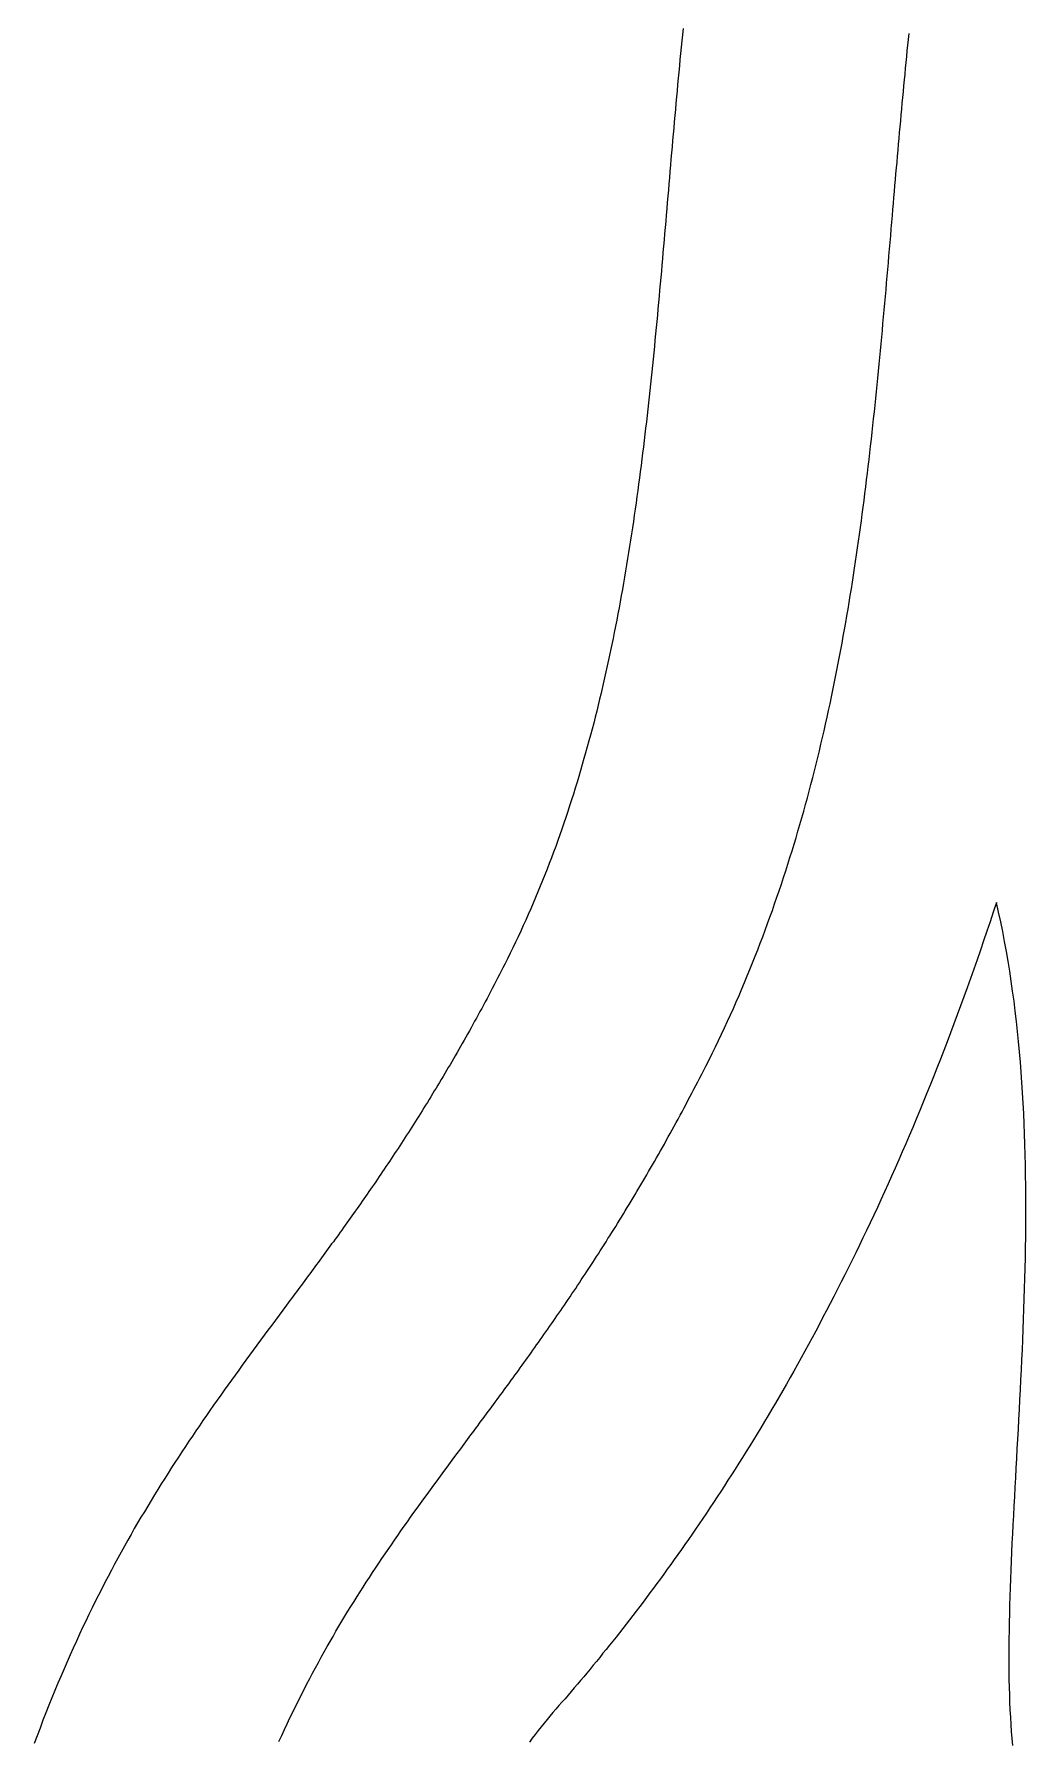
# Model space of a CAD drawing. Extents: x 5 to 105, y 2 to 136.
# Drawn here: x 17.17 to 22.96, y 109.09 to 119.05 of the extents above; entities that cross this region are included whole.
import ezdxf

# ---------------------------------------------------------------- set-up
doc = ezdxf.new("R2010")
doc.units = 0
doc.layers.get('0').update_dxf_attribs({"linetype": 'CONTINUOUS'})

msp = doc.modelspace()

# ---------------------------------------------------------------- linework, layer by layer
at = {"color": 7}
for points in [[(20.9551, 119.081, 0), (20.9515, 119.045, 0), (20.9479, 119.009, 0), (20.9443, 118.972, 0), (20.9407, 118.936, 0), (20.9372, 118.9, 0), (20.9337, 118.863, 0), (20.9303, 118.827, 0), (20.9269, 118.791, 0), (20.9235, 118.754, 0), (20.9202, 118.718, 0), (20.9169, 118.682, 0), (20.9136, 118.645, 0), (20.9103, 118.609, 0), (20.9071, 118.573, 0), (20.9038, 118.536, 0), (20.9007, 118.5, 0), (20.8975, 118.464, 0), (20.8943, 118.427, 0), (20.8912, 118.391, 0), (20.888, 118.355, 0), (20.8849, 118.319, 0), (20.8818, 118.283, 0), (20.8787, 118.246, 0), (20.8756, 118.21, 0), (20.8725, 118.174, 0), (20.8694, 118.138, 0), (20.8664, 118.102, 0)], [(22.1774, 117.99, 0), (22.1803, 118.025, 0), (22.1833, 118.06, 0), (22.1863, 118.095, 0), (22.1892, 118.129, 0), (22.1922, 118.164, 0), (22.1952, 118.199, 0), (22.1981, 118.233, 0), (22.2011, 118.268, 0), (22.2041, 118.302, 0), (22.2071, 118.337, 0), (22.2101, 118.371, 0), (22.2131, 118.406, 0), (22.2162, 118.44, 0), (22.2192, 118.474, 0), (22.2223, 118.508, 0), (22.2254, 118.543, 0), (22.2285, 118.577, 0), (22.2316, 118.611, 0), (22.2347, 118.645, 0), (22.2379, 118.679, 0), (22.2411, 118.713, 0), (22.2443, 118.747, 0), (22.2475, 118.781, 0), (22.2508, 118.815, 0), (22.2541, 118.849, 0), (22.2574, 118.883, 0), (22.2608, 118.917, 0), (22.2642, 118.951, 0), (22.2676, 118.984, 0), (22.2711, 119.018, 0), (22.2746, 119.052, 0)], [(20.8664, 118.102, 0), (20.8633, 118.065, 0), (20.8602, 118.029, 0), (20.8571, 117.992, 0), (20.8539, 117.956, 0), (20.8508, 117.92, 0), (20.8477, 117.883, 0), (20.8445, 117.847, 0), (20.8414, 117.81, 0), (20.8382, 117.774, 0), (20.835, 117.737, 0), (20.8318, 117.7, 0), (20.8286, 117.664, 0), (20.8254, 117.627, 0), (20.8221, 117.591, 0), (20.8188, 117.554, 0), (20.8155, 117.518, 0), (20.8121, 117.481, 0), (20.8088, 117.444, 0), (20.8054, 117.408, 0), (20.8019, 117.371, 0), (20.7985, 117.335, 0), (20.795, 117.298, 0), (20.7914, 117.261, 0), (20.7878, 117.225, 0), (20.7842, 117.188, 0), (20.7806, 117.152, 0), (20.7769, 117.115, 0), (20.7731, 117.078, 0), (20.7693, 117.042, 0), (20.7655, 117.005, 0), (20.7616, 116.969, 0), (20.7577, 116.932, 0), (20.7537, 116.896, 0), (20.7496, 116.859, 0), (20.7455, 116.822, 0), (20.7413, 116.786, 0), (20.7371, 116.749, 0), (20.7328, 116.713, 0), (20.7285, 116.676, 0), (20.7241, 116.64, 0), (20.7196, 116.603, 0), (20.7151, 116.567, 0), (20.7105, 116.531, 0), (20.7058, 116.494, 0), (20.701, 116.458, 0), (20.6962, 116.421, 0), (20.6913, 116.385, 0), (20.6863, 116.349, 0), (20.6813, 116.312, 0), (20.6761, 116.276, 0), (20.6709, 116.24, 0), (20.6656, 116.204, 0), (20.6602, 116.167, 0), (20.6548, 116.131, 0), (20.6492, 116.095, 0), (20.6436, 116.059, 0), (20.6378, 116.023, 0), (20.632, 115.987, 0), (20.6261, 115.951, 0), (20.62, 115.915, 0), (20.6139, 115.879, 0), (20.6077, 115.843, 0), (20.6014, 115.807, 0), (20.595, 115.771, 0), (20.5884, 115.735, 0), (20.5818, 115.699, 0), (20.5751, 115.664, 0), (20.5682, 115.628, 0), (20.5613, 115.592, 0), (20.5542, 115.556, 0), (20.547, 115.521, 0), (20.5397, 115.485, 0), (20.5323, 115.45, 0), (20.5248, 115.414, 0), (20.5171, 115.379, 0), (20.5094, 115.343, 0), (20.5015, 115.308, 0), (20.4934, 115.273, 0), (20.4853, 115.238, 0), (20.477, 115.202, 0), (20.4686, 115.167, 0), (20.4601, 115.132, 0), (20.4514, 115.097, 0), (20.4426, 115.062, 0), (20.4337, 115.027, 0), (20.4246, 114.992, 0), (20.4154, 114.957, 0), (20.4061, 114.923, 0), (20.3966, 114.888, 0), (20.3869, 114.853, 0), (20.3771, 114.819, 0), (20.3672, 114.784, 0), (20.3571, 114.75, 0), (20.3469, 114.715, 0), (20.3365, 114.681, 0), (20.326, 114.646, 0), (20.3153, 114.612, 0), (20.3045, 114.578, 0), (20.2935, 114.544, 0), (20.2823, 114.51, 0), (20.271, 114.476, 0), (20.2595, 114.442, 0), (20.2478, 114.408, 0), (20.236, 114.374, 0), (20.224, 114.341, 0), (20.2119, 114.307, 0), (20.1996, 114.273, 0), (20.1871, 114.24, 0), (20.1744, 114.207, 0), (20.1615, 114.173, 0), (20.1485, 114.14, 0), (20.1353, 114.107, 0), (20.1219, 114.074, 0), (20.1084, 114.041, 0), (20.0946, 114.008, 0), (20.0807, 113.975, 0), (20.0666, 113.942, 0), (20.0523, 113.909, 0), (20.0378, 113.877, 0), (20.0231, 113.844, 0), (20.0082, 113.812, 0), (19.9931, 113.779, 0), (19.9778, 113.747, 0), (19.9624, 113.715, 0), (19.9467, 113.683, 0), (19.9308, 113.651, 0), (19.9148, 113.619, 0)], [(21.0882, 113.024, 0), (21.107, 113.061, 0), (21.1255, 113.098, 0), (21.1438, 113.136, 0), (21.1619, 113.173, 0), (21.1797, 113.211, 0), (21.1973, 113.248, 0), (21.2147, 113.286, 0), (21.2318, 113.324, 0), (21.2488, 113.361, 0), (21.2654, 113.399, 0), (21.2819, 113.437, 0), (21.2981, 113.475, 0), (21.3142, 113.513, 0), (21.33, 113.551, 0), (21.3455, 113.589, 0), (21.3609, 113.627, 0), (21.3761, 113.665, 0), (21.391, 113.703, 0), (21.4058, 113.741, 0), (21.4203, 113.779, 0), (21.4346, 113.818, 0), (21.4487, 113.856, 0), (21.4626, 113.894, 0), (21.4764, 113.933, 0), (21.4899, 113.971, 0), (21.5032, 114.01, 0), (21.5163, 114.048, 0), (21.5293, 114.087, 0), (21.542, 114.125, 0), (21.5546, 114.164, 0), (21.567, 114.202, 0), (21.5792, 114.241, 0), (21.5912, 114.28, 0), (21.603, 114.319, 0), (21.6147, 114.357, 0), (21.6261, 114.396, 0), (21.6374, 114.435, 0), (21.6486, 114.474, 0), (21.6595, 114.513, 0), (21.6703, 114.552, 0), (21.6809, 114.591, 0), (21.6914, 114.63, 0), (21.7017, 114.669, 0), (21.7118, 114.708, 0), (21.7218, 114.747, 0), (21.7316, 114.786, 0), (21.7412, 114.825, 0), (21.7507, 114.864, 0), (21.7601, 114.904, 0), (21.7693, 114.943, 0), (21.7783, 114.982, 0), (21.7872, 115.021, 0), (21.796, 115.061, 0), (21.8046, 115.1, 0), (21.8131, 115.139, 0), (21.8214, 115.179, 0), (21.8296, 115.218, 0), (21.8377, 115.257, 0), (21.8456, 115.297, 0), (21.8534, 115.336, 0), (21.8611, 115.376, 0), (21.8687, 115.415, 0), (21.8761, 115.455, 0), (21.8834, 115.494, 0), (21.8906, 115.534, 0), (21.8976, 115.573, 0), (21.9046, 115.613, 0), (21.9114, 115.652, 0), (21.9181, 115.692, 0), (21.9247, 115.731, 0), (21.9312, 115.771, 0), (21.9376, 115.811, 0), (21.9438, 115.85, 0), (21.95, 115.89, 0), (21.9561, 115.93, 0), (21.962, 115.969, 0), (21.9679, 116.009, 0), (21.9737, 116.049, 0), (21.9794, 116.088, 0), (21.9849, 116.128, 0), (21.9904, 116.168, 0), (21.9958, 116.207, 0), (22.0011, 116.247, 0), (22.0064, 116.287, 0), (22.0115, 116.326, 0), (22.0166, 116.366, 0), (22.0216, 116.406, 0), (22.0265, 116.446, 0), (22.0313, 116.485, 0), (22.0361, 116.525, 0), (22.0407, 116.565, 0), (22.0454, 116.604, 0), (22.0499, 116.644, 0), (22.0544, 116.684, 0), (22.0588, 116.724, 0), (22.0631, 116.763, 0), (22.0674, 116.803, 0), (22.0717, 116.843, 0), (22.0758, 116.883, 0), (22.08, 116.922, 0), (22.084, 116.962, 0), (22.088, 117.002, 0), (22.092, 117.041, 0), (22.0959, 117.081, 0), (22.0998, 117.121, 0), (22.1036, 117.16, 0), (22.1074, 117.2, 0), (22.1112, 117.24, 0), (22.1149, 117.279, 0), (22.1186, 117.319, 0), (22.1222, 117.359, 0), (22.1258, 117.398, 0), (22.1294, 117.438, 0), (22.1329, 117.477, 0), (22.1365, 117.517, 0), (22.14, 117.556, 0), (22.1434, 117.596, 0), (22.1469, 117.635, 0), (22.1503, 117.675, 0), (22.1537, 117.714, 0), (22.1572, 117.754, 0), (22.1605, 117.793, 0), (22.1639, 117.833, 0), (22.1673, 117.872, 0), (22.1707, 117.912, 0), (22.174, 117.951, 0), (22.1774, 117.99, 0)], [(22.7841, 113.98, 0), (22.7656, 113.923, 0), (22.747, 113.867, 0), (22.7283, 113.811, 0), (22.7095, 113.755, 0), (22.6906, 113.7, 0), (22.6716, 113.645, 0), (22.6525, 113.59, 0), (22.6334, 113.536, 0), (22.6141, 113.482, 0), (22.5948, 113.429, 0), (22.5754, 113.376, 0), (22.5559, 113.323, 0), (22.5363, 113.27, 0), (22.5167, 113.218, 0), (22.497, 113.166, 0), (22.4772, 113.115, 0), (22.4573, 113.064, 0), (22.4374, 113.013, 0), (22.4174, 112.962, 0), (22.3973, 112.912, 0), (22.3771, 112.862, 0), (22.3569, 112.813, 0), (22.3367, 112.764, 0), (22.3163, 112.715, 0), (22.296, 112.666, 0), (22.2755, 112.618, 0), (22.255, 112.57, 0), (22.2345, 112.523, 0), (22.2138, 112.476, 0), (22.1932, 112.429, 0), (22.1725, 112.382, 0), (22.1517, 112.336, 0), (22.1309, 112.29, 0), (22.1101, 112.244, 0), (22.0892, 112.199, 0), (22.0683, 112.154, 0), (22.0473, 112.11, 0), (22.0263, 112.065, 0), (22.0053, 112.021, 0), (21.9842, 111.978, 0), (21.9631, 111.934, 0), (21.942, 111.891, 0), (21.9208, 111.848, 0), (21.8996, 111.806, 0), (21.8784, 111.764, 0), (21.8572, 111.722, 0), (21.8359, 111.68, 0), (21.8146, 111.639, 0), (21.7933, 111.598, 0), (21.772, 111.558, 0), (21.7507, 111.517, 0), (21.7293, 111.477, 0), (21.708, 111.438, 0), (21.6866, 111.398, 0), (21.6652, 111.359, 0), (21.6439, 111.321, 0), (21.6225, 111.282, 0), (21.6011, 111.244, 0), (21.5797, 111.206, 0), (21.5583, 111.168, 0), (21.5369, 111.131, 0), (21.5155, 111.094, 0), (21.4942, 111.057, 0), (21.4728, 111.021, 0), (21.4514, 110.985, 0), (21.4301, 110.949, 0), (21.4087, 110.913, 0), (21.3874, 110.878, 0), (21.3661, 110.843, 0), (21.3448, 110.808, 0), (21.3235, 110.774, 0), (21.3023, 110.74, 0), (21.281, 110.706, 0), (21.2598, 110.672, 0), (21.2386, 110.639, 0), (21.2175, 110.606, 0), (21.1963, 110.573, 0), (21.1752, 110.541, 0), (21.1542, 110.509, 0), (21.1331, 110.477, 0), (21.1121, 110.445, 0), (21.0912, 110.414, 0), (21.0702, 110.383, 0), (21.0494, 110.352, 0), (21.0285, 110.321, 0), (21.0077, 110.291, 0), (20.987, 110.261, 0), (20.9663, 110.231, 0), (20.9456, 110.202, 0), (20.925, 110.173, 0), (20.9044, 110.144, 0), (20.8839, 110.115, 0), (20.8635, 110.087, 0), (20.8431, 110.058, 0), (20.8228, 110.031, 0), (20.8025, 110.003, 0), (20.7823, 109.976, 0), (20.7622, 109.949, 0), (20.7421, 109.922, 0), (20.7221, 109.895, 0), (20.7022, 109.869, 0), (20.6823, 109.843, 0), (20.6625, 109.817, 0), (20.6428, 109.791, 0), (20.6231, 109.766, 0), (20.6036, 109.741, 0), (20.5841, 109.716, 0), (20.5647, 109.691, 0), (20.5454, 109.667, 0), (20.5261, 109.643, 0), (20.507, 109.619, 0), (20.4879, 109.596, 0), (20.4689, 109.572, 0), (20.45, 109.549, 0), (20.4312, 109.526, 0), (20.4126, 109.504, 0), (20.3939, 109.481, 0), (20.3754, 109.459, 0), (20.357, 109.437, 0), (20.3387, 109.416, 0), (20.3205, 109.394, 0), (20.3024, 109.373, 0), (20.2845, 109.352, 0), (20.2666, 109.331, 0), (20.2488, 109.311, 0), (20.2311, 109.291, 0), (20.2136, 109.27, 0)], [(22.8802, 109.057, 0), (22.8765, 109.098, 0), (22.8731, 109.139, 0), (22.8701, 109.181, 0), (22.8675, 109.223, 0), (22.8653, 109.266, 0), (22.8633, 109.31, 0), (22.8618, 109.354, 0), (22.8605, 109.399, 0), (22.8595, 109.444, 0), (22.8589, 109.49, 0), (22.8585, 109.537, 0), (22.8584, 109.584, 0), (22.8585, 109.631, 0), (22.859, 109.68, 0), (22.8596, 109.728, 0), (22.8605, 109.777, 0), (22.8616, 109.827, 0), (22.8629, 109.877, 0), (22.8644, 109.927, 0), (22.8661, 109.978, 0), (22.868, 110.03, 0), (22.87, 110.082, 0), (22.8722, 110.134, 0), (22.8745, 110.187, 0), (22.877, 110.24, 0), (22.8795, 110.293, 0), (22.8822, 110.347, 0), (22.885, 110.401, 0), (22.8878, 110.456, 0), (22.8907, 110.511, 0), (22.8937, 110.566, 0), (22.8967, 110.621, 0), (22.8998, 110.677, 0), (22.9029, 110.733, 0), (22.906, 110.79, 0), (22.9091, 110.847, 0), (22.9122, 110.904, 0), (22.9153, 110.961, 0), (22.9184, 111.019, 0), (22.9214, 111.076, 0), (22.9244, 111.134, 0), (22.9273, 111.193, 0), (22.9301, 111.251, 0), (22.9329, 111.31, 0), (22.9355, 111.368, 0), (22.938, 111.427, 0), (22.9404, 111.487, 0), (22.9427, 111.546, 0), (22.9449, 111.605, 0), (22.9469, 111.665, 0), (22.9487, 111.725, 0), (22.9503, 111.784, 0), (22.9518, 111.844, 0), (22.9531, 111.904, 0), (22.9541, 111.965, 0), (22.9549, 112.025, 0), (22.9555, 112.085, 0), (22.9559, 112.145, 0), (22.956, 112.206, 0), (22.9558, 112.266, 0), (22.9554, 112.326, 0), (22.9546, 112.387, 0), (22.9536, 112.447, 0), (22.9522, 112.507, 0), (22.9506, 112.568, 0), (22.9485, 112.628, 0), (22.9462, 112.688, 0), (22.9435, 112.748, 0), (22.9404, 112.808, 0), (22.9369, 112.868, 0), (22.9331, 112.928, 0), (22.9288, 112.988, 0), (22.9242, 113.048, 0), (22.9191, 113.107, 0), (22.9136, 113.167, 0), (22.9076, 113.226, 0), (22.9012, 113.285, 0), (22.8943, 113.344, 0), (22.8869, 113.403, 0), (22.879, 113.462, 0), (22.8706, 113.52, 0), (22.8617, 113.579, 0), (22.8523, 113.637, 0), (22.8423, 113.694, 0), (22.8318, 113.752, 0), (22.8208, 113.809, 0), (22.8091, 113.866, 0), (22.7969, 113.923, 0), (22.7841, 113.98, 0)], [(19.9148, 113.619, 0), (19.9044, 113.598, 0), (19.894, 113.578, 0), (19.8836, 113.558, 0), (19.8732, 113.538, 0), (19.8629, 113.518, 0), (19.8525, 113.498, 0), (19.8421, 113.478, 0), (19.8318, 113.458, 0), (19.8214, 113.439, 0), (19.8111, 113.419, 0), (19.8008, 113.4, 0), (19.7904, 113.38, 0), (19.7801, 113.361, 0), (19.7698, 113.342, 0), (19.7595, 113.323, 0), (19.7492, 113.304, 0), (19.7389, 113.286, 0), (19.7286, 113.267, 0), (19.7183, 113.248, 0), (19.708, 113.23, 0), (19.6978, 113.211, 0), (19.6875, 113.193, 0), (19.6772, 113.175, 0), (19.667, 113.157, 0), (19.6567, 113.139, 0), (19.6465, 113.121, 0), (19.6363, 113.103, 0), (19.626, 113.085, 0), (19.6158, 113.067, 0), (19.6056, 113.05, 0), (19.5954, 113.032, 0), (19.5852, 113.015, 0), (19.575, 112.998, 0), (19.5648, 112.98, 0), (19.5546, 112.963, 0), (19.5444, 112.946, 0), (19.5342, 112.929, 0), (19.524, 112.912, 0), (19.5139, 112.895, 0), (19.5037, 112.879, 0), (19.4935, 112.862, 0), (19.4834, 112.845, 0), (19.4733, 112.829, 0), (19.4631, 112.812, 0), (19.453, 112.796, 0), (19.4429, 112.78, 0), (19.4327, 112.763, 0), (19.4226, 112.747, 0), (19.4125, 112.731, 0), (19.4024, 112.715, 0), (19.3923, 112.699, 0), (19.3822, 112.683, 0), (19.3721, 112.667, 0), (19.3621, 112.652, 0), (19.352, 112.636, 0), (19.3419, 112.62, 0), (19.3319, 112.605, 0), (19.3218, 112.589, 0), (19.3117, 112.574, 0), (19.3017, 112.558, 0), (19.2917, 112.543, 0), (19.2816, 112.528, 0), (19.2716, 112.513, 0), (19.2616, 112.498, 0), (19.2516, 112.483, 0), (19.2415, 112.468, 0), (19.2315, 112.453, 0), (19.2215, 112.438, 0), (19.2115, 112.423, 0), (19.2016, 112.408, 0), (19.1916, 112.393, 0), (19.1816, 112.379, 0), (19.1716, 112.364, 0), (19.1616, 112.349, 0), (19.1517, 112.335, 0), (19.1417, 112.32, 0), (19.1318, 112.306, 0), (19.1218, 112.292, 0), (19.1119, 112.277, 0), (19.102, 112.263, 0), (19.092, 112.249, 0), (19.0821, 112.235, 0), (19.0722, 112.22, 0), (19.0623, 112.206, 0), (19.0524, 112.192, 0), (19.0425, 112.178, 0), (19.0326, 112.164, 0), (19.0227, 112.15, 0), (19.0128, 112.136, 0), (19.0029, 112.122, 0), (18.9931, 112.109, 0), (18.9832, 112.095, 0), (18.9733, 112.081, 0), (18.9635, 112.067, 0), (18.9536, 112.054, 0), (18.9438, 112.04, 0), (18.9339, 112.026, 0), (18.9241, 112.013, 0), (18.9143, 111.999, 0), (18.9044, 111.986, 0), (18.8946, 111.972, 0), (18.8848, 111.959, 0), (18.875, 111.945, 0), (18.8652, 111.932, 0), (18.8554, 111.918, 0), (18.8456, 111.905, 0), (18.8358, 111.892, 0), (18.826, 111.878, 0), (18.8163, 111.865, 0), (18.8065, 111.852, 0), (18.7967, 111.839, 0), (18.787, 111.825, 0), (18.7772, 111.812, 0), (18.7674, 111.799, 0), (18.7577, 111.786, 0), (18.748, 111.772, 0), (18.7382, 111.759, 0), (18.7285, 111.746, 0), (18.7188, 111.733, 0), (18.7091, 111.72, 0), (18.6993, 111.707, 0), (18.6896, 111.694, 0), (18.6799, 111.681, 0), (18.6702, 111.668, 0), (18.6605, 111.655, 0), (18.6509, 111.642, 0), (18.6412, 111.628, 0)], [(19.6976, 110.844, 0), (19.7076, 110.858, 0), (19.7176, 110.871, 0), (19.7276, 110.885, 0), (19.7377, 110.898, 0), (19.7477, 110.912, 0), (19.7578, 110.925, 0), (19.7679, 110.939, 0), (19.778, 110.953, 0), (19.7881, 110.966, 0), (19.7983, 110.98, 0), (19.8085, 110.994, 0), (19.8187, 111.008, 0), (19.8289, 111.021, 0), (19.8391, 111.035, 0), (19.8494, 111.049, 0), (19.8596, 111.063, 0), (19.8699, 111.077, 0), (19.8802, 111.091, 0), (19.8906, 111.105, 0), (19.9009, 111.119, 0), (19.9113, 111.134, 0), (19.9217, 111.148, 0), (19.9321, 111.162, 0), (19.9425, 111.176, 0), (19.9529, 111.191, 0), (19.9634, 111.205, 0), (19.9739, 111.219, 0), (19.9844, 111.234, 0), (19.9949, 111.248, 0), (20.0054, 111.263, 0), (20.0159, 111.278, 0), (20.0265, 111.292, 0), (20.0371, 111.307, 0), (20.0477, 111.322, 0), (20.0583, 111.337, 0), (20.0689, 111.351, 0), (20.0795, 111.366, 0), (20.0902, 111.381, 0), (20.1009, 111.396, 0), (20.1116, 111.411, 0), (20.1223, 111.427, 0), (20.133, 111.442, 0), (20.1437, 111.457, 0), (20.1545, 111.472, 0), (20.1653, 111.488, 0), (20.1761, 111.503, 0), (20.1869, 111.519, 0), (20.1977, 111.534, 0), (20.2085, 111.55, 0), (20.2193, 111.566, 0), (20.2302, 111.582, 0), (20.2411, 111.597, 0), (20.252, 111.613, 0), (20.2629, 111.629, 0), (20.2738, 111.645, 0), (20.2847, 111.661, 0), (20.2957, 111.678, 0), (20.3066, 111.694, 0), (20.3176, 111.71, 0), (20.3286, 111.726, 0), (20.3396, 111.743, 0), (20.3506, 111.759, 0), (20.3616, 111.776, 0), (20.3726, 111.793, 0), (20.3837, 111.809, 0), (20.3947, 111.826, 0), (20.4058, 111.843, 0), (20.4169, 111.86, 0), (20.428, 111.877, 0), (20.4391, 111.894, 0), (20.4502, 111.912, 0), (20.4614, 111.929, 0), (20.4725, 111.946, 0), (20.4837, 111.964, 0), (20.4948, 111.981, 0), (20.506, 111.999, 0), (20.5172, 112.017, 0), (20.5284, 112.034, 0), (20.5396, 112.052, 0), (20.5509, 112.07, 0), (20.5621, 112.088, 0), (20.5733, 112.106, 0), (20.5846, 112.125, 0), (20.5959, 112.143, 0), (20.6071, 112.161, 0), (20.6184, 112.18, 0), (20.6297, 112.198, 0), (20.641, 112.217, 0), (20.6523, 112.236, 0), (20.6637, 112.255, 0), (20.675, 112.274, 0), (20.6863, 112.293, 0), (20.6977, 112.312, 0), (20.7091, 112.331, 0), (20.7204, 112.35, 0), (20.7318, 112.37, 0), (20.7432, 112.389, 0), (20.7546, 112.409, 0), (20.766, 112.429, 0), (20.7774, 112.448, 0), (20.7888, 112.468, 0), (20.8003, 112.488, 0), (20.8117, 112.508, 0), (20.8231, 112.529, 0), (20.8346, 112.549, 0), (20.8461, 112.569, 0), (20.8575, 112.59, 0), (20.869, 112.611, 0), (20.8805, 112.631, 0), (20.892, 112.652, 0), (20.9035, 112.673, 0), (20.915, 112.694, 0), (20.9265, 112.715, 0), (20.938, 112.737, 0), (20.9495, 112.758, 0), (20.961, 112.78, 0), (20.9726, 112.801, 0), (20.9841, 112.823, 0), (20.9956, 112.845, 0), (21.0072, 112.867, 0), (21.0187, 112.889, 0), (21.0303, 112.911, 0), (21.0419, 112.933, 0), (21.0534, 112.956, 0), (21.065, 112.978, 0), (21.0766, 113.001, 0), (21.0882, 113.024, 0)], [(18.6412, 111.628, 0), (18.6194, 111.599, 0), (18.5977, 111.57, 0), (18.576, 111.541, 0), (18.5544, 111.511, 0), (18.5328, 111.482, 0), (18.5112, 111.453, 0), (18.4898, 111.424, 0), (18.4683, 111.395, 0), (18.4469, 111.366, 0), (18.4256, 111.337, 0), (18.4043, 111.308, 0), (18.3831, 111.279, 0), (18.3619, 111.249, 0), (18.3408, 111.22, 0), (18.3197, 111.191, 0), (18.2987, 111.162, 0), (18.2777, 111.132, 0), (18.2568, 111.103, 0), (18.236, 111.073, 0), (18.2152, 111.044, 0), (18.1944, 111.014, 0), (18.1737, 110.984, 0), (18.1531, 110.955, 0), (18.1325, 110.925, 0), (18.112, 110.894, 0), (18.0915, 110.864, 0), (18.0711, 110.834, 0), (18.0508, 110.803, 0), (18.0305, 110.773, 0), (18.0102, 110.742, 0), (17.9901, 110.711, 0), (17.97, 110.68, 0), (17.9499, 110.648, 0), (17.9299, 110.617, 0), (17.91, 110.585, 0), (17.8901, 110.553, 0), (17.8703, 110.521, 0), (17.8506, 110.489, 0), (17.8309, 110.456, 0), (17.8113, 110.423, 0), (17.7917, 110.39, 0), (17.7722, 110.357, 0), (17.7528, 110.324, 0), (17.7335, 110.29, 0), (17.7142, 110.256, 0), (17.6949, 110.221, 0), (17.6758, 110.187, 0), (17.6567, 110.152, 0), (17.6377, 110.116, 0), (17.6187, 110.081, 0), (17.5998, 110.045, 0), (17.581, 110.009, 0), (17.5623, 109.972, 0), (17.5436, 109.935, 0), (17.525, 109.898, 0), (17.5064, 109.861, 0), (17.4879, 109.823, 0), (17.4695, 109.784, 0), (17.4512, 109.746, 0), (17.433, 109.707, 0), (17.4148, 109.667, 0), (17.3967, 109.627, 0), (17.3786, 109.587, 0), (17.3607, 109.546, 0), (17.3428, 109.505, 0), (17.325, 109.464, 0), (17.3072, 109.422, 0), (17.2896, 109.379, 0), (17.272, 109.336, 0), (17.2545, 109.293, 0), (17.237, 109.249, 0), (17.2197, 109.205, 0), (17.2024, 109.16, 0), (17.1852, 109.115, 0), (17.1681, 109.069, 0)], [(18.5968, 109.081, 0), (18.6128, 109.116, 0), (18.6288, 109.151, 0), (18.6449, 109.185, 0), (18.6611, 109.219, 0), (18.6774, 109.253, 0), (18.6937, 109.286, 0), (18.7102, 109.319, 0), (18.7266, 109.352, 0), (18.7432, 109.385, 0), (18.7598, 109.417, 0), (18.7765, 109.449, 0), (18.7932, 109.481, 0), (18.81, 109.512, 0), (18.8269, 109.543, 0), (18.8439, 109.574, 0), (18.8609, 109.605, 0), (18.878, 109.635, 0), (18.8952, 109.665, 0), (18.9124, 109.695, 0), (18.9297, 109.725, 0), (18.9471, 109.754, 0), (18.9645, 109.784, 0), (18.982, 109.813, 0), (18.9996, 109.842, 0), (19.0173, 109.87, 0), (19.035, 109.899, 0), (19.0528, 109.927, 0), (19.0706, 109.955, 0), (19.0885, 109.983, 0), (19.1065, 110.011, 0), (19.1246, 110.039, 0), (19.1427, 110.067, 0), (19.1609, 110.094, 0), (19.1791, 110.122, 0), (19.1975, 110.149, 0), (19.2159, 110.176, 0), (19.2343, 110.203, 0), (19.2529, 110.23, 0), (19.2715, 110.257, 0), (19.2901, 110.284, 0), (19.3089, 110.311, 0), (19.3277, 110.338, 0), (19.3465, 110.364, 0), (19.3655, 110.391, 0), (19.3845, 110.418, 0), (19.4035, 110.444, 0), (19.4227, 110.471, 0), (19.4419, 110.497, 0), (19.4611, 110.524, 0), (19.4805, 110.55, 0), (19.4999, 110.577, 0), (19.5194, 110.603, 0), (19.5389, 110.63, 0), (19.5585, 110.657, 0), (19.5782, 110.683, 0), (19.5979, 110.71, 0), (19.6177, 110.737, 0), (19.6376, 110.763, 0), (19.6576, 110.79, 0), (19.6776, 110.817, 0), (19.6976, 110.844, 0)], [(20.2136, 109.27, 0), (20.1961, 109.25, 0), (20.1787, 109.23, 0), (20.1614, 109.209, 0), (20.1441, 109.188, 0), (20.1269, 109.167, 0), (20.1097, 109.145, 0), (20.0926, 109.123, 0), (20.0756, 109.101, 0), (20.0586, 109.078, 0)]]:
    msp.add_polyline3d(points, dxfattribs=at)

doc.saveas('drawing.dxf')
